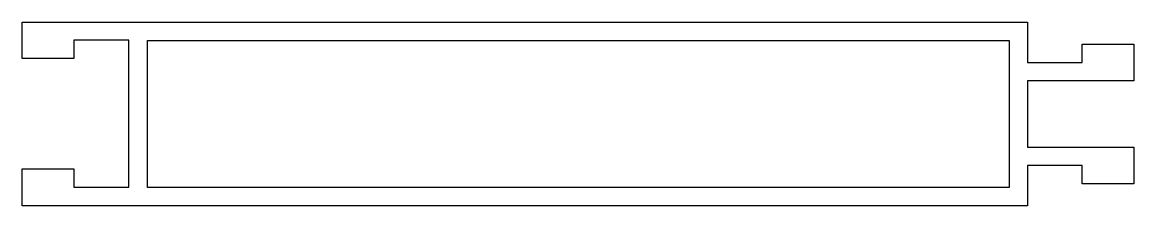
# Model space of a CAD drawing. Extents: x 185 to 336, y 243 to 268.
import ezdxf

# ---------------------------------------------------------------- set-up
doc = ezdxf.new("R2010")
doc.units = 0
doc.header["$LTSCALE"] = 15
doc.layers.get('0').update_dxf_attribs({"linetype": 'CONTINUOUS'})

msp = doc.modelspace()

# ---------------------------------------------------------------- linework, layer by layer
at = {"color": 0, "linetype": 'CONTINUOUS', "ltscale": 0.05}
for points in [[(336.39, 265.16), (336.39, 260.16), (321.94, 260.16), (321.94, 251.16), (336.39, 251.16), (336.39, 246.16), (329.39, 246.16), (329.39, 248.66), (321.94, 248.66), (321.94, 243.16), (185.33, 243.16), (185.33, 248.2), (192.33, 248.2), (192.33, 245.7), (199.83, 245.7), (199.83, 265.7), (192.33, 265.7), (192.33, 263.2), (185.33, 263.2), (185.33, 268.16), (321.94, 268.16), (321.94, 262.66), (329.39, 262.66), (329.39, 265.16)], [(319.44, 265.66), (319.44, 245.66), (202.33, 245.66), (202.33, 265.66)]]:
    msp.add_lwpolyline(points, close=True, dxfattribs=at)

doc.saveas('drawing.dxf')
